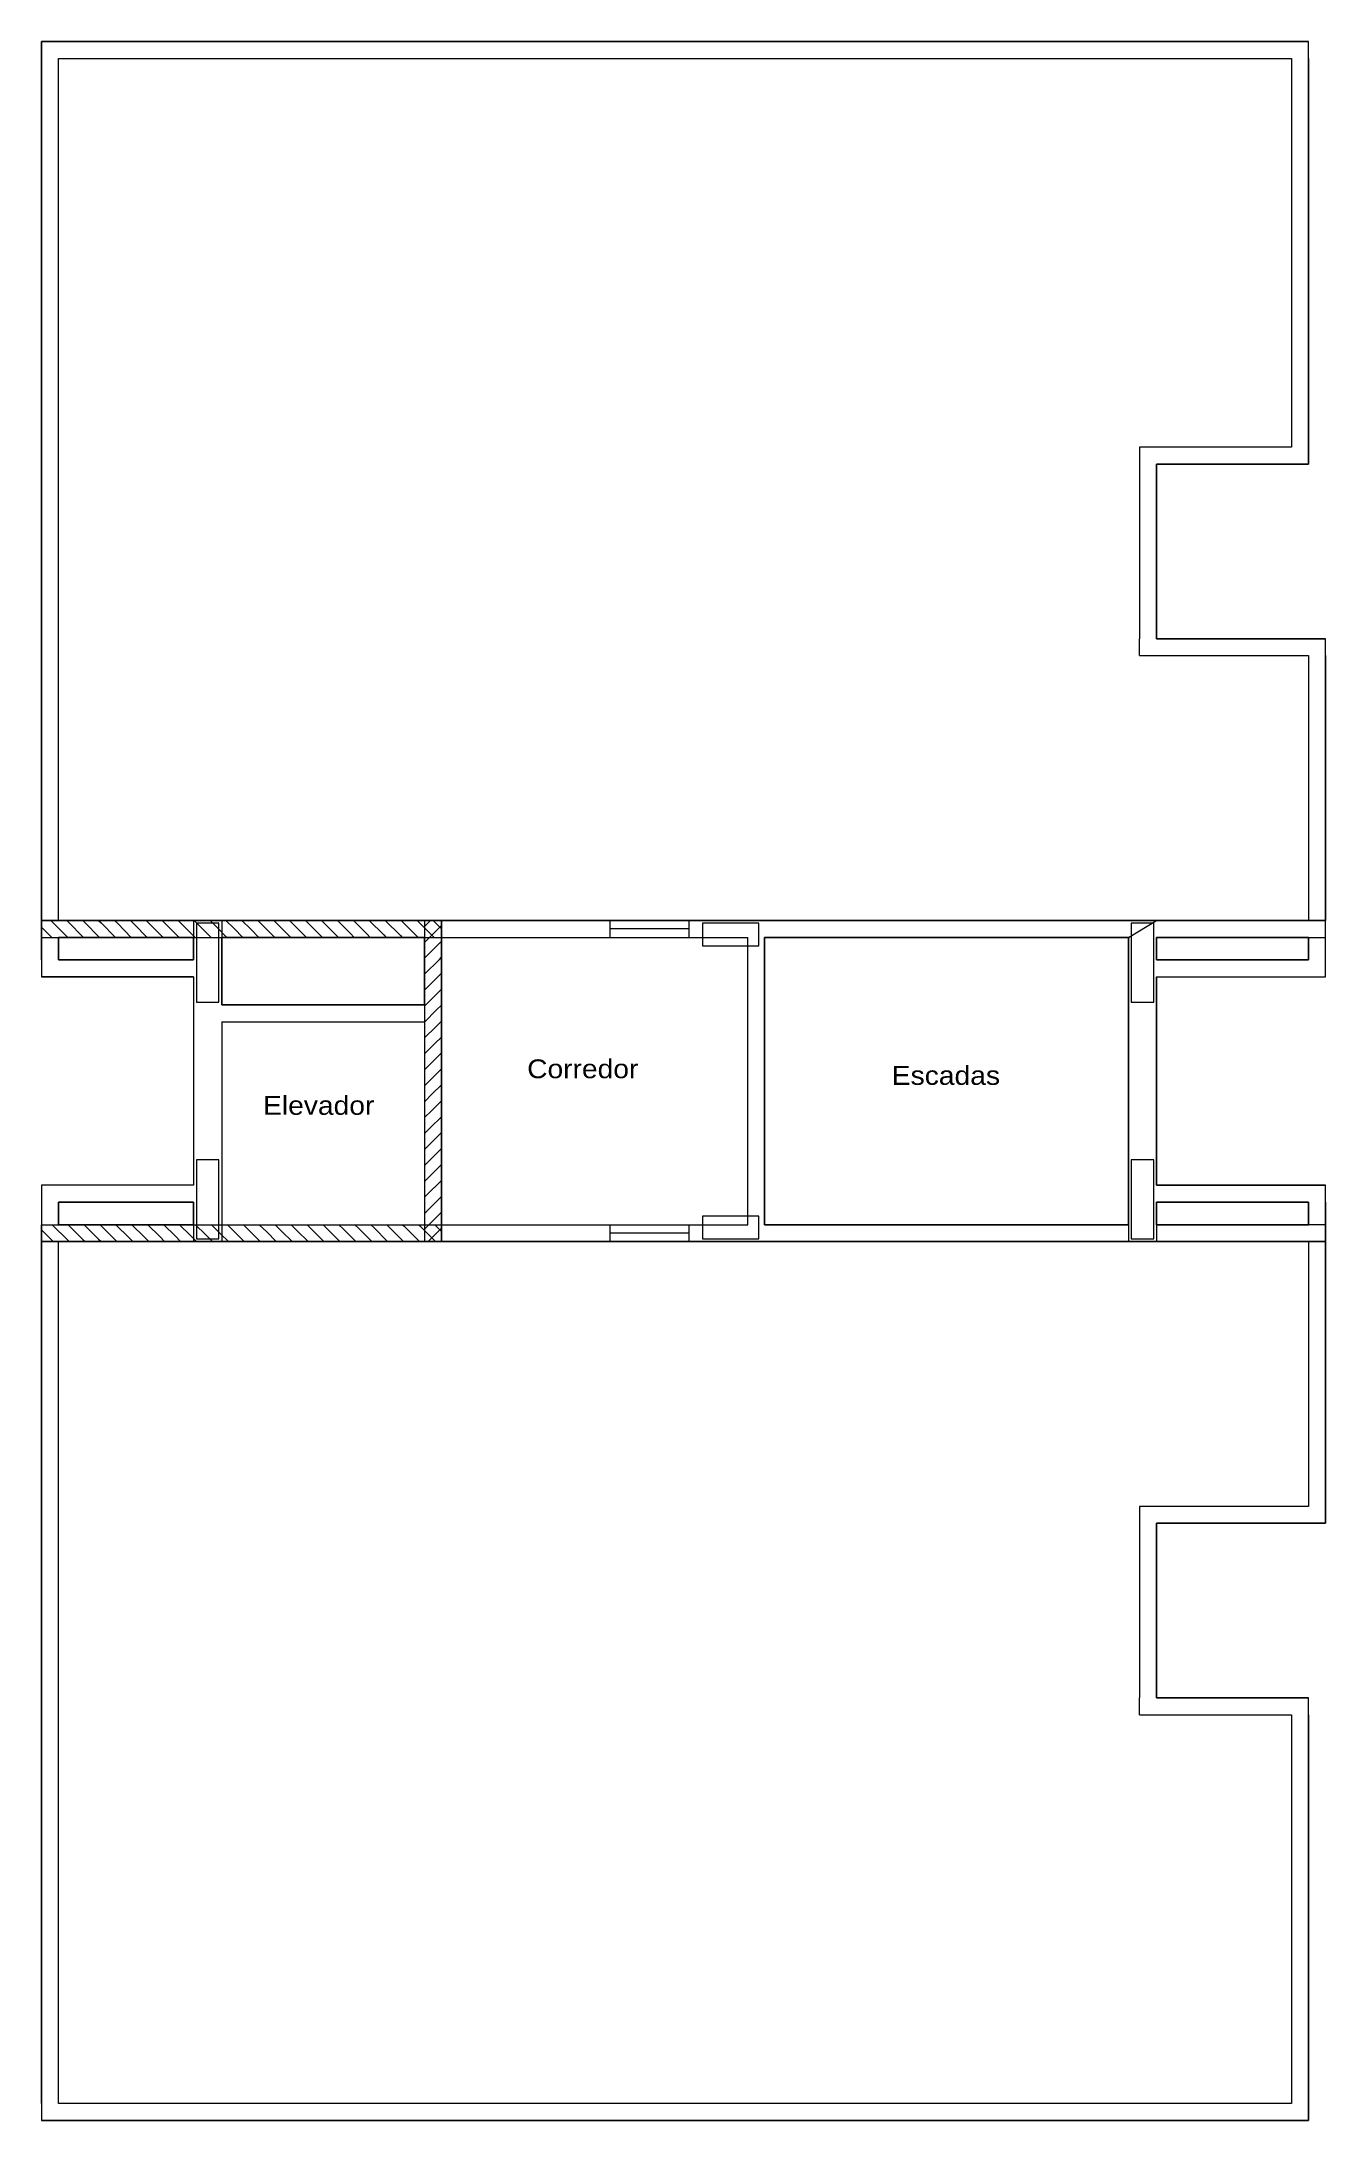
# Model space of a CAD drawing. Header units: millimetres. Extents: x -5.8 to 5.6, y -10 to 8.4.
import ezdxf
from ezdxf.enums import TextEntityAlignment as Align

# ---------------------------------------------------------------- set-up
doc = ezdxf.new("R2010")
doc.units = ezdxf.units.MM
for name, color, linetype, lineweight in [('COLUMN', 41, 'Continuous', 9), ('DEFENCE', 8, 'Continuous', 0), ('DOOR', 32, 'Continuous', 15), ('EXTERNAL_WALL', 8, 'Continuous', 0), ('FLAT_ROOF', 215, 'Continuous', 0), ('FLOOR_SLAB', 33, 'Continuous', 0), ('OPENING_IN_FLOOR_SLAB', 222, 'Continuous', 0), ('PARTITION', 8, 'Continuous', 0), ('RECINTO_INSTALACION', 142, 'Continuous', 0)]:
    doc.layers.add(name, color=color, linetype=linetype, lineweight=lineweight)
doc.styles.add('CYPETXT', font='', dxfattribs={"height": 0.2})
doc.styles.get('CYPETXT').set_extended_font_data('Arial')

msp = doc.modelspace()

# ---------------------------------------------------------------- linework, layer by layer
at = {"layer": 'COLUMN'}
for points in [[(-4.423, -0.1), (-4.223, -0.1), (-4.223, 0.6), (-4.423, 0.6), (-4.423, -0.1)], [(0.572, 0.4), (0.572, 0.6), (0.072, 0.6), (0.072, 0.4), (0.572, 0.4)], [(3.877, -0.1), (4.077, -0.1), (4.077, 0.6), (3.877, 0.6), (3.877, -0.1)], [(-4.423, -2.2), (-4.223, -2.2), (-4.223, -1.5), (-4.423, -1.5), (-4.423, -2.2)], [(3.877, -2.2), (4.077, -2.2), (4.077, -1.5), (3.877, -1.5), (3.877, -2.2)], [(0.572, -2.2), (0.572, -2), (0.072, -2), (0.072, -2.2), (0.572, -2.2)]]:
    msp.add_lwpolyline(points, close=True, dxfattribs=at)
at = {"layer": 'DEFENCE'}
for p, q in [((-5.798, 8.425), (5.452, 8.425)), ((-5.798, 8.275), (-5.798, 8.425)), ((5.452, 8.275), (5.452, 8.425)), ((-5.798, 0.625), (-5.798, 8.275)), ((-5.648, 8.275), (5.302, 8.275)), ((-5.648, 0.625), (-5.648, 8.275)), ((5.302, 8.275), (5.302, 4.825)), ((5.452, 8.275), (5.452, 4.825)), ((5.302, 4.825), (3.952, 4.825)), ((3.952, 4.825), (3.952, 4.675)), ((5.452, 4.825), (5.452, 4.675)), ((3.952, 4.675), (3.952, 3.125)), ((4.102, 4.675), (4.102, 3.125)), ((5.452, 4.675), (4.102, 4.675)), ((3.952, 2.975), (3.952, 3.125)), ((3.952, 2.975), (5.452, 2.975)), ((4.102, 3.125), (5.602, 3.125)), ((5.452, 2.975), (5.452, 0.625)), ((5.602, 2.975), (5.602, 3.125)), ((5.602, 2.975), (5.602, 0.625)), ((-5.798, -9.875), (-5.798, -2.225)), ((-5.648, -9.875), (-5.648, -2.225)), ((5.452, -2.225), (5.452, -4.575)), ((5.602, -2.225), (5.602, -4.575)), ((5.452, -4.575), (3.952, -4.575)), ((3.952, -4.575), (3.952, -4.725)), ((5.602, -4.575), (5.602, -4.725)), ((3.952, -4.725), (3.952, -6.275)), ((4.102, -4.725), (4.102, -6.275)), ((5.602, -4.725), (4.102, -4.725)), ((3.952, -6.425), (3.952, -6.275)), ((3.952, -6.425), (5.302, -6.425)), ((4.102, -6.275), (5.452, -6.275)), ((5.302, -6.425), (5.302, -9.875)), ((5.452, -6.425), (5.452, -6.275)), ((5.452, -6.425), (5.452, -9.875)), ((-5.798, -9.875), (-5.798, -10.025)), ((5.302, -9.875), (-5.648, -9.875)), ((5.452, -9.875), (5.452, -10.025)), ((5.452, -10.025), (-5.798, -10.025))]:
    msp.add_line(p, q, dxfattribs=at)
at = {"layer": 'DOOR'}
for p, q in [((-0.748, 0.475), (-0.748, 0.625)), ((-0.048, 0.475), (-0.048, 0.625)), ((-0.748, -2.225), (-0.748, -2.075)), ((-0.048, -2.225), (-0.048, -2.075))]:
    msp.add_line(p, q, dxfattribs=at)
for points in [[(-0.048, 0.55), (-0.748, 0.55)], [(-0.048, -2.15), (-0.748, -2.15)]]:
    msp.add_lwpolyline(points, dxfattribs=at)
at = {"layer": 'EXTERNAL_WALL'}
for p, q in [((-5.798, 0.625), (-4.448, 0.625)), ((-5.798, 0.475), (-5.798, 0.625)), ((-5.798, 0.625), (-2.248, 0.625)), ((-5.798, 0.565), (-5.708, 0.475)), ((-5.716, 0.625), (-5.713, 0.621)), ((-5.713, 0.621), (-5.566, 0.475)), ((-5.575, 0.625), (-5.565, 0.615)), ((-5.565, 0.615), (-5.425, 0.475)), ((-5.433, 0.625), (-5.417, 0.609)), ((-5.417, 0.609), (-5.283, 0.475)), ((-5.292, 0.625), (-5.27, 0.603)), ((-5.27, 0.603), (-5.142, 0.475)), ((-5.151, 0.625), (-5.122, 0.597)), ((-5.122, 0.597), (-5.001, 0.475)), ((-5.009, 0.625), (-4.974, 0.59)), ((-4.974, 0.59), (-4.859, 0.475)), ((-4.868, 0.625), (-4.827, 0.584)), ((-4.827, 0.584), (-4.718, 0.475)), ((-4.726, 0.625), (-4.679, 0.578)), ((-4.679, 0.578), (-4.576, 0.475)), ((-4.585, 0.625), (-4.531, 0.572)), ((-4.531, 0.572), (-4.435, 0.475)), ((-4.448, 0.625), (-4.448, 0.275)), ((-4.448, 0.625), (-4.198, 0.625)), ((-4.443, 0.625), (-4.384, 0.565)), ((-4.384, 0.565), (-4.293, 0.475)), ((-4.302, 0.625), (-4.236, 0.559)), ((-4.236, 0.559), (-4.152, 0.475)), ((-4.198, 0.625), (-2.248, 0.625)), ((-4.198, 0.625), (-4.198, 0.125)), ((-4.161, 0.625), (-4.088, 0.553)), ((-4.019, 0.625), (-3.941, 0.547)), ((-3.878, 0.625), (-3.793, 0.54)), ((-3.736, 0.625), (-3.645, 0.534)), ((-3.595, 0.625), (-3.498, 0.528)), ((-3.454, 0.625), (-3.35, 0.522)), ((-3.312, 0.625), (-3.202, 0.515)), ((-3.171, 0.625), (-3.055, 0.509)), ((-3.029, 0.625), (-2.907, 0.503)), ((-2.888, 0.625), (-2.759, 0.497)), ((-2.746, 0.625), (-2.612, 0.49)), ((-2.605, 0.625), (-2.464, 0.484)), ((-2.464, 0.625), (-2.316, 0.478)), ((-2.322, 0.625), (-2.248, 0.551)), ((-2.248, 0.625), (0.472, 0.625)), ((0.472, 0.625), (4.102, 0.625)), ((3.852, 0.475), (4.102, 0.625)), ((4.102, 0.625), (5.602, 0.625)), ((5.602, 0.475), (5.602, 0.625)), ((-5.798, 0.475), (-4.448, 0.475)), ((-5.798, 0.275), (-5.798, 0.475)), ((-5.798, 0.475), (-2.248, 0.475)), ((-5.648, 0.275), (-5.648, 0.475)), ((-4.198, 0.475), (-2.398, 0.475)), ((-4.088, 0.553), (-4.011, 0.475)), ((-3.941, 0.547), (-3.869, 0.475)), ((-3.793, 0.54), (-3.728, 0.475)), ((-3.645, 0.534), (-3.586, 0.475)), ((-3.498, 0.528), (-3.445, 0.475)), ((-3.35, 0.522), (-3.304, 0.475)), ((-3.202, 0.515), (-3.162, 0.475)), ((-3.055, 0.509), (-3.021, 0.475)), ((-2.907, 0.503), (-2.879, 0.475)), ((-2.759, 0.497), (-2.738, 0.475)), ((-2.612, 0.49), (-2.596, 0.475)), ((-2.464, 0.484), (-2.455, 0.475)), ((-2.316, 0.478), (-2.314, 0.475)), ((-2.248, 0.475), (0.472, 0.475)), ((0.622, 0.475), (3.852, 0.475)), ((3.852, 0.475), (3.852, 0.125)), ((4.102, 0.475), (4.102, 0.275)), ((4.102, 0.475), (5.602, 0.475)), ((5.452, 0.275), (5.452, 0.475)), ((5.602, 0.275), (5.602, 0.475)), ((-5.798, 0.275), (-5.798, 0.125)), ((-4.448, 0.275), (-5.648, 0.275)), ((4.102, 0.275), (5.452, 0.275)), ((5.602, 0.125), (5.602, 0.275)), ((-4.448, 0.125), (-5.798, 0.125)), ((-4.448, 0.125), (-4.448, -0.275)), ((-4.198, 0.125), (-4.198, -0.125)), ((3.852, 0.125), (3.852, -1.725)), ((4.102, 0.125), (5.602, 0.125)), ((4.102, 0.125), (4.102, -1.725)), ((-4.448, -0.275), (-4.448, -1.725)), ((-4.198, -0.275), (-4.198, -1.725)), ((-4.448, -1.725), (-5.798, -1.725)), ((-5.798, -1.725), (-5.798, -1.875)), ((-4.198, -1.725), (-4.198, -2.225)), ((3.852, -1.725), (3.852, -2.225)), ((4.102, -1.725), (5.602, -1.725)), ((5.602, -1.875), (5.602, -1.725)), ((-5.798, -1.875), (-5.798, -2.075)), ((-5.648, -1.875), (-5.648, -2.075)), ((-4.448, -1.875), (-5.648, -1.875)), ((-4.448, -1.875), (-4.448, -2.225)), ((4.102, -1.875), (5.452, -1.875)), ((4.102, -1.875), (4.102, -2.225)), ((5.452, -1.875), (5.452, -2.075)), ((5.602, -1.875), (5.602, -2.075)), ((-5.798, -2.075), (-4.448, -2.075)), ((-5.798, -2.225), (-5.798, -2.075)), ((-5.798, -2.075), (-2.248, -2.075)), ((-5.798, -2.122), (-5.699, -2.221)), ((-5.703, -2.075), (-5.563, -2.215)), ((-5.562, -2.075), (-5.428, -2.209)), ((-5.428, -2.209), (-5.412, -2.225)), ((-5.42, -2.075), (-5.292, -2.204)), ((-5.292, -2.204), (-5.27, -2.225)), ((-5.279, -2.075), (-5.156, -2.198)), ((-5.156, -2.198), (-5.129, -2.225)), ((-5.138, -2.075), (-5.02, -2.192)), ((-5.02, -2.192), (-4.988, -2.225)), ((-4.996, -2.075), (-4.885, -2.186)), ((-4.885, -2.186), (-4.846, -2.225)), ((-4.855, -2.075), (-4.749, -2.181)), ((-4.749, -2.181), (-4.705, -2.225)), ((-4.713, -2.075), (-4.613, -2.175)), ((-4.613, -2.175), (-4.563, -2.225)), ((-4.572, -2.075), (-4.478, -2.169)), ((-4.478, -2.169), (-4.422, -2.225)), ((-4.43, -2.075), (-4.342, -2.163)), ((-4.342, -2.163), (-4.28, -2.225)), ((-4.289, -2.075), (-4.206, -2.158)), ((-4.206, -2.158), (-4.139, -2.225)), ((-4.198, -2.075), (-2.398, -2.075)), ((-4.148, -2.075), (-4.071, -2.152)), ((-4.071, -2.152), (-3.998, -2.225)), ((-4.006, -2.075), (-3.935, -2.146)), ((-3.935, -2.146), (-3.856, -2.225)), ((-3.865, -2.075), (-3.799, -2.14)), ((-3.799, -2.14), (-3.715, -2.225)), ((-3.723, -2.075), (-3.664, -2.135)), ((-3.664, -2.135), (-3.573, -2.225)), ((-3.582, -2.075), (-3.528, -2.129)), ((-3.528, -2.129), (-3.432, -2.225)), ((-3.441, -2.075), (-3.392, -2.123)), ((-3.392, -2.123), (-3.291, -2.225)), ((-3.299, -2.075), (-3.256, -2.118)), ((-3.256, -2.118), (-3.149, -2.225)), ((-3.158, -2.075), (-3.121, -2.112)), ((-3.121, -2.112), (-3.008, -2.225)), ((-3.016, -2.075), (-2.985, -2.106)), ((-2.985, -2.106), (-2.866, -2.225)), ((-2.875, -2.075), (-2.849, -2.1)), ((-2.849, -2.1), (-2.725, -2.225)), ((-2.733, -2.075), (-2.714, -2.095)), ((-2.714, -2.095), (-2.583, -2.225)), ((-2.592, -2.075), (-2.578, -2.089)), ((-2.578, -2.089), (-2.442, -2.225)), ((-2.451, -2.075), (-2.442, -2.083)), ((-2.442, -2.083), (-2.301, -2.225)), ((-2.309, -2.075), (-2.307, -2.077)), ((-2.307, -2.077), (-2.248, -2.136)), ((-2.248, -2.075), (0.472, -2.075)), ((0.622, -2.075), (3.852, -2.075)), ((5.602, -2.075), (4.102, -2.075)), ((5.602, -2.075), (5.602, -2.225)), ((-5.798, -2.225), (-4.448, -2.225)), ((-5.798, -2.225), (-2.248, -2.225)), ((-5.699, -2.221), (-5.695, -2.225)), ((-5.563, -2.215), (-5.553, -2.225)), ((-4.448, -2.225), (-4.198, -2.225)), ((-4.198, -2.225), (-2.398, -2.225)), ((-2.398, -2.225), (0.472, -2.225)), ((0.472, -2.225), (3.852, -2.225)), ((3.852, -2.225), (4.102, -2.225)), ((5.602, -2.225), (4.102, -2.225))]:
    msp.add_line(p, q, dxfattribs=at)
at = {"layer": 'FLAT_ROOF'}
for points in [[(-5.798, 0.625), (5.602, 0.625), (5.602, 3.125), (4.102, 3.125), (4.102, 4.675), (5.452, 4.675), (5.452, 8.425), (-5.798, 8.425), (-5.798, 0.625)], [(-5.798, -2.225), (-5.798, -10.025), (5.452, -10.025), (5.452, -6.275), (4.102, -6.275), (4.102, -4.725), (5.602, -4.725), (5.602, -2.225), (-5.798, -2.225)]]:
    msp.add_lwpolyline(points, close=True, dxfattribs=at)
at = {"layer": 'FLOOR_SLAB'}
for points in [[(-5.798, 0.625), (-5.798, 0.125), (-4.448, 0.125), (-4.448, -1.725), (-5.798, -1.725), (-5.798, -2.225), (-2.248, -2.225), (-2.248, 0.625), (-5.798, 0.625)], [(-2.248, 0.625), (-2.248, -2.225), (5.602, -2.225), (5.602, -1.725), (4.102, -1.725), (4.102, 0.125), (5.602, 0.125), (5.602, 0.625), (-2.248, 0.625)], [(-4.448, 0.475), (-4.448, 0.275), (-5.648, 0.275), (-5.648, 0.475), (-4.448, 0.475)], [(-2.398, 0.475), (-2.398, -0.125), (-4.198, -0.125), (-4.198, 0.475), (-2.398, 0.475)], [(3.852, 0.475), (3.852, -2.075), (0.622, -2.075), (0.622, 0.475), (3.852, 0.475)], [(4.102, 0.275), (4.102, 0.475), (5.452, 0.475), (5.452, 0.275), (4.102, 0.275)], [(-5.648, -2.075), (-5.648, -1.875), (-4.448, -1.875), (-4.448, -2.075), (-5.648, -2.075)], [(5.452, -1.875), (5.452, -2.075), (4.102, -2.075), (4.102, -1.875), (5.452, -1.875)]]:
    msp.add_lwpolyline(points, close=True, dxfattribs=at)
at = {"layer": 'OPENING_IN_FLOOR_SLAB'}
for points in [[(-5.648, 0.475), (-5.648, 0.275), (-4.448, 0.275), (-4.448, 0.475), (-5.648, 0.475)], [(-4.198, 0.475), (-4.198, -0.125), (-2.398, -0.125), (-2.398, 0.475), (-4.198, 0.475)], [(0.622, 0.475), (0.622, -2.075), (3.852, -2.075), (3.852, 0.475), (0.622, 0.475)], [(5.452, 0.275), (5.452, 0.475), (4.102, 0.475), (4.102, 0.275), (5.452, 0.275)], [(-4.448, -2.075), (-4.448, -1.875), (-5.648, -1.875), (-5.648, -2.075), (-4.448, -2.075)], [(4.102, -1.875), (4.102, -2.075), (5.452, -2.075), (5.452, -1.875), (4.102, -1.875)]]:
    msp.add_lwpolyline(points, close=True, dxfattribs=at)
at = {"layer": 'PARTITION'}
for p, q in [((-2.398, 0.572), (-2.345, 0.625)), ((-2.398, 0.625), (-2.398, -2.225)), ((-2.398, 0.43), (-2.25, 0.578)), ((-2.25, 0.578), (-2.248, 0.58)), ((-2.248, 0.625), (-2.248, -2.225)), ((-2.398, 0.475), (-2.398, -0.125)), ((-2.398, 0.289), (-2.258, 0.429)), ((-2.258, 0.429), (-2.248, 0.439)), ((-2.248, 0.475), (-2.248, -0.125)), ((0.472, -2.075), (0.472, 0.475)), ((0.622, -2.075), (0.622, 0.475)), ((-2.398, 0.148), (-2.266, 0.279)), ((-2.266, 0.279), (-2.248, 0.298)), ((-2.398, 0.006), (-2.274, 0.13)), ((-2.282, -0.019), (-2.248, 0.015)), ((-2.274, 0.13), (-2.248, 0.156)), ((-4.198, -0.125), (-2.398, -0.125)), ((-2.398, -0.135), (-2.282, -0.019)), ((-2.398, -0.277), (-2.29, -0.168)), ((-2.29, -0.168), (-2.248, -0.127)), ((-2.248, -0.125), (-2.248, -2.075)), ((-4.198, -0.275), (-2.398, -0.275)), ((-2.398, -0.275), (-2.398, -2.075)), ((-2.398, -0.418), (-2.298, -0.318)), ((-2.298, -0.318), (-2.248, -0.268)), ((-2.398, -0.56), (-2.305, -0.467)), ((-2.313, -0.616), (-2.248, -0.551)), ((-2.305, -0.467), (-2.248, -0.41)), ((-2.398, -0.701), (-2.313, -0.616)), ((-2.321, -0.766), (-2.248, -0.692)), ((-2.398, -0.842), (-2.321, -0.766)), ((-2.398, -0.984), (-2.329, -0.915)), ((-2.329, -0.915), (-2.248, -0.834)), ((-2.398, -1.125), (-2.337, -1.064)), ((-2.337, -1.064), (-2.248, -0.975)), ((-2.398, -1.267), (-2.345, -1.213)), ((-2.353, -1.363), (-2.248, -1.258)), ((-2.345, -1.213), (-2.248, -1.117)), ((-2.398, -1.408), (-2.353, -1.363)), ((-2.36, -1.512), (-2.248, -1.399)), ((-2.398, -1.549), (-2.36, -1.512)), ((-2.368, -1.661), (-2.248, -1.541)), ((-2.398, -1.691), (-2.368, -1.661)), ((-2.398, -1.832), (-2.376, -1.811)), ((-2.384, -1.96), (-2.248, -1.824)), ((-2.376, -1.811), (-2.248, -1.682)), ((-2.398, -1.974), (-2.384, -1.96)), ((-2.392, -2.109), (-2.248, -1.965)), ((-2.398, -2.115), (-2.392, -2.109)), ((-2.366, -2.225), (-2.248, -2.107))]:
    msp.add_line(p, q, dxfattribs=at)

# ---------------------------------------------------------------- texts
at = {"layer": 'RECINTO_INSTALACION', "style": 'CYPETXT'}
for s, width, p, p2 in [('Corredor', 1.075903, (-1.486, -0.775), (-0.499, -0.775)), ('Escadas', 1.078834, (1.751, -0.834), (2.713, -0.834)), ('Elevador', 1.075708, (-3.831, -1.1), (-2.843, -1.1))]:
    msp.add_text(s, height=0.1667, dxfattribs=dict(at, width=width)).set_placement(p, p2, align=Align.FIT)

doc.saveas('drawing.dxf')
